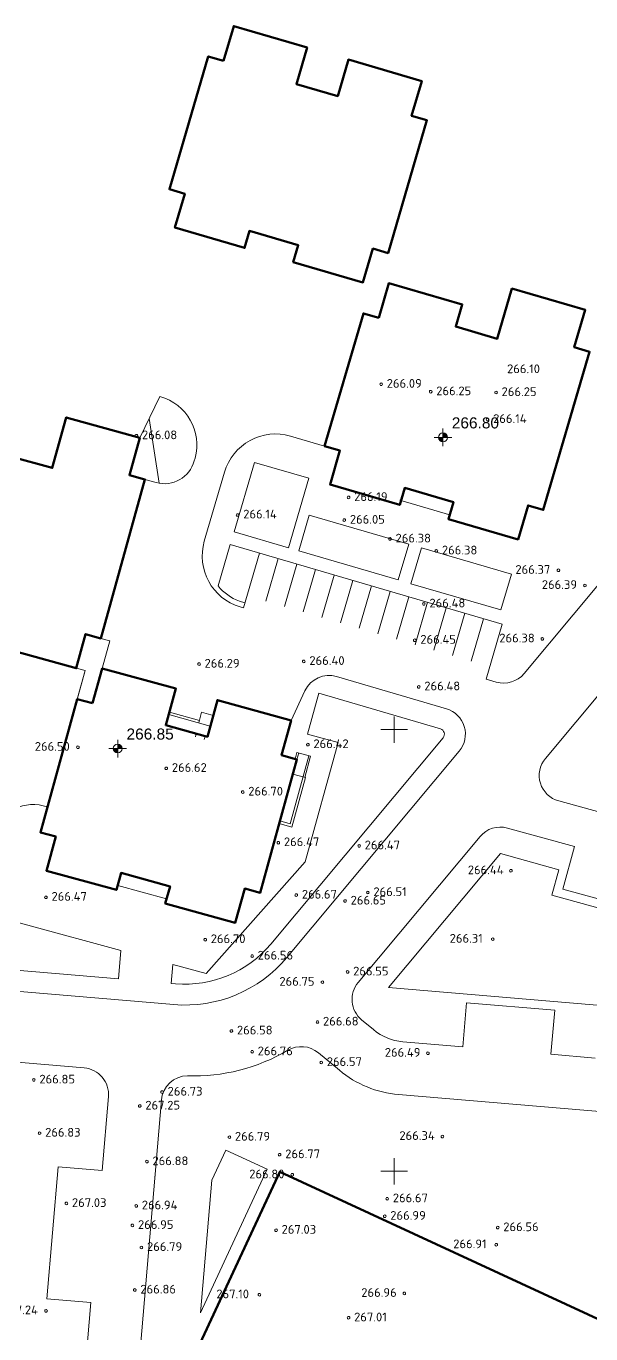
# Model space of a CAD drawing. Header units: millimetres. Extents: x -1422098 to 159246, y 52914 to 701814.
# Drawn here: x -355799 to -291945, y 418739 to 566790 of the extents above; entities that cross this region are included whole.
import ezdxf

# ---------------------------------------------------------------- set-up
doc = ezdxf.new("R2010")
doc.units = ezdxf.units.MM
doc.header["$MEASUREMENT"] = 0
for name, color, linetype in [('! Вiдмiтки', 7, 'Continuous'), ('! ГП.Лінії Газони', 7, 'Continuous'), ('! ГП.Лінії Дороги', 7, 'Continuous'), ('! ГП.Споруди', 7, 'Continuous'), ('! Засічки Координатні', 7, 'Continuous'), ('Маркер - Разрез', 7, 'Continuous')]:
    doc.layers.add(name, color=color, linetype=linetype)
doc.styles.add('СГЕНЕРИР_СТИЛЬ_1', font='ARIALUNI.TTF')
doc.styles.add('СГЕНЕРИР_СТИЛЬ_2', font='ARIALUNI.TTF')

msp = doc.modelspace()

# ---------------------------------------------------------------- hatches: boundary and pattern name
at = {"layer": 'Маркер - Разрез', "linetype": 'Continuous', "lineweight": 13, "true_color": 0x444444}
for points in [[(-308666, 520231), (-309166, 520231), (-309128, 520040), (-309020, 519878), (-308857, 519769), (-308666, 519731)], [(-308666, 520231), (-308166, 520231), (-308204, 520422), (-308312, 520585), (-308475, 520693), (-308666, 520731)], [(-345452, 485005), (-345952, 485005), (-345914, 484814), (-345805, 484651), (-345643, 484543), (-345452, 484505)], [(-345452, 485005), (-344952, 485005), (-344990, 485196), (-345098, 485359), (-345261, 485467), (-345452, 485505)]]:
    msp.add_hatch(color=250, dxfattribs=at).paths.add_polyline_path(points)

# ---------------------------------------------------------------- linework, layer by layer
at = {"layer": '! Вiдмiтки', "color": 250, "linetype": 'Continuous', "lineweight": 13, "true_color": 0x444444, "flags": 128}
for points in [[(-315654, 526404), (-315584, 526384), (-315524, 526334), (-315504, 526254), (-315524, 526184), (-315584, 526124), (-315654, 526104), (-315734, 526124), (-315784, 526184), (-315804, 526254), (-315784, 526334), (-315734, 526384)], [(-310054, 525554), (-309984, 525534), (-309934, 525484), (-309904, 525404), (-309934, 525334), (-309984, 525274), (-310054, 525254), (-310134, 525274), (-310184, 525334), (-310204, 525404), (-310184, 525484), (-310134, 525534)], [(-302664, 525464), (-302584, 525444), (-302534, 525384), (-302514, 525314), (-302534, 525234), (-302584, 525184), (-302664, 525164), (-302734, 525184), (-302794, 525234), (-302814, 525314), (-302794, 525384), (-302734, 525444)], [(-303624, 522404), (-303554, 522384), (-303494, 522324), (-303474, 522254), (-303494, 522174), (-303554, 522124), (-303624, 522104), (-303704, 522124), (-303754, 522174), (-303774, 522254), (-303754, 522324), (-303704, 522384)], [(-343334, 520574), (-343264, 520554), (-343204, 520504), (-343184, 520424), (-343204, 520354), (-343264, 520294), (-343334, 520274), (-343414, 520294), (-343464, 520354), (-343484, 520424), (-343464, 520504), (-343414, 520554)], [(-319334, 513584), (-319264, 513564), (-319204, 513514), (-319184, 513434), (-319204, 513364), (-319264, 513304), (-319334, 513284), (-319414, 513304), (-319464, 513364), (-319484, 513434), (-319464, 513514), (-319414, 513564)], [(-331884, 511584), (-331814, 511564), (-331754, 511514), (-331734, 511434), (-331754, 511364), (-331814, 511314), (-331884, 511294), (-331964, 511314), (-332014, 511364), (-332034, 511434), (-332014, 511514), (-331964, 511564)], [(-319824, 511014), (-319754, 510994), (-319694, 510934), (-319674, 510864), (-319694, 510784), (-319754, 510734), (-319824, 510714), (-319904, 510734), (-319954, 510784), (-319974, 510864), (-319954, 510934), (-319904, 510994)], [(-314654, 508884), (-314584, 508864), (-314524, 508804), (-314504, 508734), (-314524, 508654), (-314584, 508604), (-314654, 508584), (-314734, 508604), (-314784, 508654), (-314804, 508734), (-314784, 508804), (-314734, 508864)], [(-309414, 507524), (-309344, 507504), (-309284, 507454), (-309264, 507374), (-309284, 507304), (-309344, 507244), (-309414, 507224), (-309494, 507244), (-309544, 507304), (-309564, 507374), (-309544, 507454), (-309494, 507504)], [(-295604, 505334), (-295524, 505314), (-295474, 505254), (-295454, 505184), (-295474, 505104), (-295524, 505054), (-295604, 505034), (-295674, 505054), (-295734, 505104), (-295754, 505184), (-295734, 505254), (-295674, 505314)], [(-292614, 503614), (-292544, 503594), (-292484, 503544), (-292464, 503464), (-292484, 503394), (-292544, 503334), (-292614, 503314), (-292694, 503334), (-292744, 503394), (-292764, 503464), (-292744, 503544), (-292694, 503594)], [(-310824, 501524), (-310754, 501504), (-310704, 501444), (-310674, 501374), (-310704, 501294), (-310754, 501244), (-310824, 501224), (-310904, 501244), (-310954, 501294), (-310984, 501374), (-310954, 501444), (-310904, 501504)], [(-297424, 497564), (-297354, 497544), (-297294, 497494), (-297274, 497414), (-297294, 497344), (-297354, 497284), (-297424, 497264), (-297504, 497284), (-297554, 497344), (-297574, 497414), (-297554, 497494), (-297504, 497544)], [(-311854, 497414), (-311774, 497394), (-311724, 497334), (-311704, 497264), (-311724, 497184), (-311774, 497134), (-311854, 497114), (-311924, 497134), (-311984, 497184), (-312004, 497264), (-311984, 497334), (-311924, 497394)], [(-336254, 494714), (-336174, 494694), (-336124, 494634), (-336104, 494564), (-336124, 494484), (-336174, 494434), (-336254, 494414), (-336324, 494434), (-336384, 494484), (-336404, 494564), (-336384, 494634), (-336324, 494694)], [(-324404, 495014), (-324334, 494994), (-324274, 494934), (-324254, 494864), (-324274, 494784), (-324334, 494734), (-324404, 494714), (-324484, 494734), (-324534, 494784), (-324554, 494864), (-324534, 494934), (-324484, 494994)], [(-311404, 492134), (-311324, 492114), (-311274, 492064), (-311254, 491984), (-311274, 491914), (-311324, 491854), (-311404, 491834), (-311474, 491854), (-311534, 491914), (-311554, 491984), (-311534, 492064), (-311474, 492114)], [(-349954, 485294), (-349874, 485274), (-349824, 485224), (-349804, 485144), (-349824, 485074), (-349874, 485014), (-349954, 484994), (-350024, 485014), (-350084, 485074), (-350104, 485144), (-350084, 485224), (-350024, 485274)], [(-323944, 485594), (-323874, 485574), (-323814, 485514), (-323794, 485444), (-323814, 485364), (-323874, 485314), (-323944, 485294), (-324024, 485314), (-324074, 485364), (-324094, 485444), (-324074, 485514), (-324024, 485574)], [(-339954, 482904), (-339884, 482884), (-339824, 482834), (-339804, 482764), (-339824, 482684), (-339884, 482634), (-339954, 482614), (-340034, 482634), (-340084, 482684), (-340104, 482764), (-340084, 482834), (-340034, 482884)], [(-331314, 480224), (-331234, 480204), (-331184, 480154), (-331164, 480074), (-331184, 480004), (-331234, 479944), (-331314, 479924), (-331384, 479944), (-331444, 480004), (-331464, 480074), (-331444, 480154), (-331384, 480204)], [(-327284, 474494), (-327204, 474474), (-327154, 474414), (-327134, 474344), (-327154, 474264), (-327204, 474214), (-327284, 474194), (-327354, 474214), (-327414, 474264), (-327434, 474344), (-327414, 474414), (-327354, 474474)], [(-318144, 474134), (-318074, 474114), (-318014, 474064), (-317994, 473984), (-318014, 473914), (-318074, 473854), (-318144, 473834), (-318224, 473854), (-318274, 473914), (-318294, 473984), (-318274, 474064), (-318224, 474114)], [(-300984, 471314), (-300904, 471294), (-300854, 471244), (-300834, 471164), (-300854, 471094), (-300904, 471034), (-300984, 471014), (-301054, 471034), (-301114, 471094), (-301134, 471164), (-301114, 471244), (-301054, 471294)], [(-353564, 468304), (-353484, 468284), (-353434, 468234), (-353414, 468154), (-353434, 468084), (-353484, 468034), (-353564, 468014), (-353644, 468034), (-353694, 468084), (-353714, 468154), (-353694, 468234), (-353644, 468284)], [(-325254, 468564), (-325174, 468544), (-325124, 468484), (-325104, 468414), (-325124, 468334), (-325174, 468284), (-325254, 468264), (-325324, 468284), (-325384, 468334), (-325404, 468414), (-325384, 468484), (-325324, 468544)], [(-319734, 467894), (-319654, 467874), (-319604, 467824), (-319584, 467744), (-319604, 467674), (-319654, 467614), (-319734, 467594), (-319804, 467614), (-319864, 467674), (-319884, 467744), (-319864, 467824), (-319804, 467874)], [(-317164, 468854), (-317084, 468834), (-317034, 468774), (-317014, 468704), (-317034, 468624), (-317084, 468574), (-317164, 468554), (-317234, 468574), (-317294, 468624), (-317314, 468704), (-317294, 468774), (-317234, 468834)], [(-335554, 463514), (-335474, 463494), (-335424, 463444), (-335404, 463364), (-335424, 463294), (-335474, 463234), (-335554, 463214), (-335624, 463234), (-335684, 463294), (-335704, 463364), (-335684, 463444), (-335624, 463494)], [(-303034, 463574), (-302954, 463554), (-302904, 463494), (-302884, 463424), (-302904, 463344), (-302954, 463294), (-303034, 463274), (-303104, 463294), (-303164, 463344), (-303184, 463424), (-303164, 463494), (-303104, 463554)], [(-330244, 461664), (-330174, 461644), (-330114, 461584), (-330094, 461514), (-330114, 461434), (-330174, 461384), (-330244, 461364), (-330324, 461384), (-330374, 461434), (-330394, 461514), (-330374, 461584), (-330324, 461644)], [(-319454, 459864), (-319384, 459844), (-319324, 459784), (-319304, 459714), (-319324, 459634), (-319384, 459584), (-319454, 459564), (-319534, 459584), (-319584, 459634), (-319604, 459714), (-319584, 459784), (-319534, 459844)], [(-322294, 458704), (-322214, 458684), (-322164, 458634), (-322144, 458554), (-322164, 458484), (-322214, 458424), (-322294, 458404), (-322364, 458424), (-322424, 458484), (-322444, 458554), (-322424, 458634), (-322364, 458684)], [(-332594, 453174), (-332514, 453154), (-332464, 453104), (-332444, 453024), (-332464, 452954), (-332514, 452904), (-332594, 452884), (-332664, 452904), (-332724, 452954), (-332744, 453024), (-332724, 453104), (-332664, 453154)], [(-322864, 454194), (-322784, 454174), (-322734, 454114), (-322704, 454044), (-322734, 453964), (-322784, 453914), (-322864, 453894), (-322934, 453914), (-322984, 453964), (-323014, 454044), (-322984, 454114), (-322934, 454174)], [(-330244, 450824), (-330164, 450804), (-330114, 450744), (-330094, 450674), (-330114, 450604), (-330164, 450544), (-330244, 450524), (-330314, 450544), (-330374, 450604), (-330394, 450674), (-330374, 450744), (-330314, 450804)], [(-310374, 450654), (-310304, 450634), (-310244, 450584), (-310224, 450504), (-310244, 450434), (-310304, 450374), (-310374, 450354), (-310454, 450374), (-310504, 450434), (-310524, 450504), (-310504, 450584), (-310454, 450634)], [(-322434, 449604), (-322354, 449584), (-322304, 449534), (-322284, 449464), (-322304, 449384), (-322354, 449334), (-322434, 449314), (-322504, 449334), (-322564, 449384), (-322584, 449464), (-322564, 449534), (-322504, 449584)], [(-354934, 447634), (-354854, 447614), (-354804, 447554), (-354784, 447484), (-354804, 447404), (-354854, 447354), (-354934, 447334), (-355004, 447354), (-355064, 447404), (-355084, 447484), (-355064, 447554), (-355004, 447614)], [(-340434, 446264), (-340354, 446244), (-340304, 446184), (-340284, 446114), (-340304, 446034), (-340354, 445984), (-340434, 445964), (-340504, 445984), (-340564, 446034), (-340584, 446114), (-340564, 446184), (-340504, 446244)], [(-342954, 444684), (-342884, 444664), (-342824, 444614), (-342804, 444534), (-342824, 444464), (-342884, 444404), (-342954, 444384), (-343034, 444404), (-343084, 444464), (-343104, 444534), (-343084, 444614), (-343034, 444664)], [(-354284, 441604), (-354204, 441584), (-354154, 441534), (-354134, 441464), (-354154, 441384), (-354204, 441334), (-354284, 441314), (-354354, 441334), (-354414, 441384), (-354434, 441464), (-354414, 441534), (-354354, 441584)], [(-308724, 441224), (-308654, 441204), (-308594, 441154), (-308574, 441074), (-308594, 441004), (-308654, 440944), (-308724, 440924), (-308804, 440944), (-308854, 441004), (-308874, 441074), (-308854, 441154), (-308804, 441204)], [(-332824, 441154), (-332744, 441134), (-332694, 441084), (-332664, 441014), (-332694, 440934), (-332744, 440884), (-332824, 440864), (-332894, 440884), (-332944, 440934), (-332974, 441014), (-332944, 441084), (-332894, 441134)], [(-342144, 438384), (-342074, 438364), (-342014, 438314), (-341994, 438234), (-342014, 438164), (-342074, 438104), (-342144, 438084), (-342224, 438104), (-342274, 438164), (-342294, 438234), (-342274, 438314), (-342224, 438364)], [(-327134, 439164), (-327064, 439144), (-327004, 439094), (-326984, 439024), (-327004, 438944), (-327064, 438894), (-327134, 438874), (-327214, 438894), (-327264, 438944), (-327284, 439024), (-327264, 439094), (-327214, 439144)], [(-325704, 436894), (-325634, 436874), (-325574, 436824), (-325554, 436744), (-325574, 436674), (-325634, 436614), (-325704, 436594), (-325784, 436614), (-325834, 436674), (-325854, 436744), (-325834, 436824), (-325784, 436874)], [(-314964, 434184), (-314894, 434164), (-314844, 434114), (-314814, 434034), (-314844, 433964), (-314894, 433904), (-314964, 433884), (-315044, 433904), (-315094, 433964), (-315114, 434034), (-315094, 434114), (-315044, 434164)], [(-351254, 433654), (-351174, 433634), (-351124, 433574), (-351104, 433504), (-351124, 433424), (-351174, 433374), (-351254, 433354), (-351324, 433374), (-351384, 433424), (-351404, 433504), (-351384, 433574), (-351324, 433634)], [(-343354, 433364), (-343284, 433344), (-343224, 433294), (-343204, 433214), (-343224, 433144), (-343284, 433084), (-343354, 433064), (-343434, 433084), (-343484, 433144), (-343504, 433214), (-343484, 433294), (-343434, 433344)], [(-343784, 431164), (-343714, 431144), (-343654, 431084), (-343634, 431014), (-343654, 430934), (-343714, 430884), (-343784, 430864), (-343864, 430884), (-343914, 430934), (-343934, 431014), (-343914, 431084), (-343864, 431144)], [(-315254, 432204), (-315174, 432184), (-315124, 432124), (-315094, 432054), (-315124, 431974), (-315174, 431924), (-315254, 431904), (-315324, 431924), (-315374, 431974), (-315404, 432054), (-315374, 432124), (-315324, 432184)], [(-302474, 430914), (-302394, 430894), (-302344, 430844), (-302324, 430764), (-302344, 430694), (-302394, 430634), (-302474, 430614), (-302544, 430634), (-302604, 430694), (-302624, 430764), (-302604, 430844), (-302544, 430894)], [(-327544, 430624), (-327464, 430604), (-327414, 430544), (-327394, 430474), (-327414, 430394), (-327464, 430344), (-327544, 430324), (-327614, 430344), (-327664, 430394), (-327694, 430474), (-327664, 430544), (-327614, 430604)], [(-342764, 428664), (-342694, 428644), (-342634, 428594), (-342614, 428514), (-342634, 428444), (-342694, 428384), (-342764, 428364), (-342844, 428384), (-342894, 428444), (-342914, 428514), (-342894, 428594), (-342844, 428644)], [(-302634, 428974), (-302564, 428954), (-302504, 428904), (-302484, 428824), (-302504, 428754), (-302564, 428704), (-302634, 428684), (-302714, 428704), (-302764, 428754), (-302784, 428824), (-302764, 428904), (-302714, 428954)], [(-343514, 423854), (-343434, 423834), (-343384, 423774), (-343364, 423704), (-343384, 423624), (-343434, 423574), (-343514, 423554), (-343584, 423574), (-343644, 423624), (-343664, 423704), (-343644, 423774), (-343584, 423834)], [(-313034, 423464), (-312954, 423444), (-312904, 423394), (-312884, 423314), (-312904, 423244), (-312954, 423184), (-313034, 423164), (-313104, 423184), (-313164, 423244), (-313184, 423314), (-313164, 423394), (-313104, 423444)], [(-329424, 423314), (-329354, 423294), (-329294, 423234), (-329274, 423164), (-329294, 423084), (-329354, 423034), (-329424, 423014), (-329504, 423034), (-329554, 423084), (-329574, 423164), (-329554, 423234), (-329504, 423294)], [(-353554, 421484), (-353484, 421464), (-353424, 421414), (-353404, 421334), (-353424, 421264), (-353484, 421204), (-353554, 421184), (-353634, 421204), (-353684, 421264), (-353704, 421334), (-353684, 421414), (-353634, 421464)], [(-319344, 420704), (-319264, 420684), (-319214, 420624), (-319194, 420554), (-319214, 420474), (-319264, 420424), (-319344, 420404), (-319414, 420424), (-319474, 420474), (-319494, 420554), (-319474, 420624), (-319414, 420684)]]:
    msp.add_lwpolyline(points, close=True, dxfattribs=at)
at = {"layer": '! ГП.Лінії Газони', "color": 92, "linetype": 'Continuous', "lineweight": 13, "true_color": 0x00d200}
for p, q in [((-323806, 511421), (-324983, 507390)), ((-312537, 508131), (-323806, 511421)), ((-312537, 508131), (-313725, 504092)), ((-313725, 504092), (-324983, 507390)), ((-311097, 507710), (-312286, 503670)), ((-300922, 504739), (-311097, 507710)), ((-302113, 500690), (-312286, 503670)), ((-300922, 504739), (-302113, 500690))]:
    msp.add_line(p, q, dxfattribs=at)
at = {"layer": '! ГП.Лінії Газони', "color": 92, "linetype": 'Continuous', "lineweight": 13, "true_color": 0x00d200, "flags": 128}
for points in [[(-339211, 460544), (-335462, 459524), (-324236, 472164), (-320509, 485687), (-323974, 486642), (-322698, 491272), (-308952, 487230, -0.5399067), (-308646, 486222), (-328138, 462867, -0.2446984), (-338902, 458375), (-339391, 458416)], [(-345096, 462147), (-345370, 458923), (-434929, 466518, -0.4142136), (-435503, 467198), (-434049, 484344, -0.2107747), (-429260, 485066)]]:
    msp.add_lwpolyline(points, format="xyb", close=True, dxfattribs=at)
for points in [[(-302171, 473113), (-295544, 471286), (-296341, 468394), (-259225, 458164), (-257896, 462984), (-243041, 458889), (-243631, 451931), (-314812, 457967)], [(-334795, 436124), (-336068, 421113), (-328534, 437382), (-333210, 439547)]]:
    msp.add_lwpolyline(points, close=True, dxfattribs=at)
at = {"layer": '! ГП.Лінії Дороги', "color": 250, "linetype": 'Continuous', "lineweight": 20, "true_color": 0x444444}
for p, q in [((-340674, 524854), (-342947, 520190)), ((-341890, 522359), (-340755, 515040)), ((-322044, 519241), (-325919, 520376)), ((-336707, 517868), (-336792, 517560)), ((-329975, 517407), (-332291, 509531)), ((-323835, 515602), (-329975, 517407)), ((-342381, 515470), (-341096, 515116)), ((-333364, 516305), (-335653, 508491)), ((-323835, 515602), (-326135, 507727)), ((-313531, 513109), (-307791, 511433)), ((-326135, 507727), (-332293, 509531)), ((-332714, 508092), (-334092, 503410)), ((-301967, 499085), (-332714, 508092)), ((-329414, 507125), (-331225, 500941)), ((-331692, 501704), (-331056, 501517)), ((-331225, 500941), (-331588, 501048)), ((-301967, 499085), (-303787, 492872)), ((-346337, 497205), (-347339, 497481)), ((-347198, 494081), (-346337, 497205)), ((-349135, 493827), (-350138, 494103)), ((-350023, 490607), (-349135, 493827)), ((-308283, 489504), (-320705, 493157)), ((-324271, 491547), (-325835, 488193)), ((-339679, 488845), (-334974, 487548)), ((-339600, 489132), (-336208, 488197)), ((-335954, 489117), (-336287, 487910)), ((-335954, 489117), (-334642, 488755)), ((-336670, 486325), (-336569, 486692)), ((-336569, 486692), (-335557, 486413)), ((-335658, 486046), (-335557, 486413)), ((-323823, 484197), (-325949, 476485)), ((-325382, 483818), (-325175, 484570)), ((-325187, 483764), (-324980, 484516)), ((-323628, 484144), (-325175, 484570)), ((-324293, 481733), (-323628, 484144)), ((-325740, 476116), (-324198, 481707)), ((-324200, 481708), (-325646, 482106)), ((-325949, 476485), (-327108, 476804)), ((-325741, 476116), (-327187, 476515)), ((-339919, 467991), (-345453, 469516)), ((-341372, 435058), (-340511, 445214))]:
    msp.add_line(p, q, dxfattribs=at)
at = {"layer": '! ГП.Лінії Дороги', "color": 250, "linetype": 'Continuous', "lineweight": 20, "true_color": 0x444444, "flags": 128}
for points in [[(-256633, 548583), (-254076, 538869, -0.4142136), (-256213, 535204), (-259966, 534216, 0.1557079), (-271768, 526711), (-299492, 493491, -0.29878), (-302642, 492535), (-303787, 492872), (-301967, 499085)], [(-273869, 500849), (-272540, 505669, -0.4142136), (-268851, 507764), (-262874, 506117, 0.4142136), (-255495, 510307), (-251892, 523378, 0.5436271), (-255687, 527070), (-257929, 526480, 0.1557079), (-265626, 521585), (-297085, 483890, 0.545426), (-295579, 479076), (-280980, 475052), (-280182, 477943), (-258819, 472055), (-259218, 470609, 0.4142136), (-258170, 468765), (-256403, 468277), (-254941, 473579, 0.4142969), (-255989, 475424), (-256021, 475433)], [(-308283, 489504, -0.5399067), (-306826, 484703), (-326318, 461348, -0.2446984), (-339102, 456013), (-435129, 464156, -0.4142136), (-437865, 467399), (-436815, 479784, -0.4683588), (-429260, 485066), (-362039, 466761), (-359668, 475466, -0.40058), (-353387, 478401), (-349135, 493827), (-350138, 494103)], [(-285471, 466435), (-295111, 469093), (-293782, 473913), (-301374, 476005, 0.2941394), (-304475, 475036), (-318254, 458525, 0.4142136), (-317873, 454300), (-316532, 453180, 0.1539167), (-313194, 451808), (-306415, 451233), (-305992, 456216), (-296028, 455371), (-296451, 450388), (-291469, 449966)], [(-350928, 393385), (-348477, 422282), (-353460, 422704), (-352192, 437650), (-347210, 437228), (-346500, 445600, 0.4142144), (-349236, 448843), (-428947, 455603, 0.4142136), (-435433, 450131), (-446375, 321094)], [(-261086, 441368), (-313701, 445830, -0.1539167), (-320376, 448574), (-322758, 450562, 0.3172621), (-326206, 450842, -0.1433919), (-337558, 447961, 0.3861879), (-340511, 445214), (-348591, 349935)]]:
    msp.add_lwpolyline(points, format="xyb", dxfattribs=at)
at = {"layer": '! ГП.Лінії Дороги', "color": 250, "linetype": 'Continuous', "lineweight": 20, "true_color": 0x444444}
for centre, radius, start, end in [((-342183, 519378), 5680, 344.58965, 74.58965), ((-327606, 514618), 6000, 73.67213, 163.67213), ((-340166, 518490), 3500, 254.58965, 344.58965), ((-329895, 506804), 6000, 163.67213, 253.61247), ((-329911, 506750), 5351, 218.62549, 250.55799), ((-321552, 490279), 3000, 73.61247, 155), ((-337522, 444961), 3000, 90.68902, 175.15285)]:
    msp.add_arc(centre, radius, start, end, dxfattribs=at)
at = {"layer": '! ГП.Споруди', "color": 250, "linetype": 'Continuous', "lineweight": 100, "true_color": 0x444444, "flags": 128}
for points in [[(-333478, 562854), (-335205, 563358), (-339595, 548326), (-337867, 547822), (-338988, 543982), (-331107, 541681), (-330547, 543601), (-325037, 541992), (-325597, 540072), (-317716, 537771), (-316595, 541610), (-314867, 541106), (-310478, 556138), (-312206, 556643), (-311057, 560578), (-319350, 563000), (-320556, 558872), (-325240, 560240), (-324035, 564368), (-332328, 566790)], [(-315926, 533769), (-317654, 534273), (-322044, 519241), (-320316, 518736), (-321437, 514897), (-313556, 512595), (-312995, 514515), (-307485, 512906), (-308046, 510987), (-300165, 508685), (-299044, 512525), (-297316, 512021), (-292086, 529933), (-293814, 530437), (-292580, 534661), (-300874, 537082), (-302533, 531400), (-307218, 532768), (-306483, 535282), (-314777, 537704)], [(-366277, 518945), (-368012, 519423), (-372173, 504326), (-370438, 503848), (-371501, 499992), (-363586, 497810), (-363055, 499738), (-357521, 498213), (-358052, 496285), (-350138, 494103), (-349075, 497959), (-347339, 497481), (-342381, 515470), (-344116, 515949), (-342947, 520190), (-351276, 522486), (-352849, 516779), (-357554, 518076), (-356858, 520602), (-365187, 522898)], [(-348287, 490129), (-350023, 490607), (-354184, 475510), (-352449, 475032), (-353512, 471175), (-345597, 468994), (-345065, 470922), (-339532, 469397), (-340063, 467468), (-332148, 465287), (-331085, 469143), (-329350, 468665), (-325189, 483762), (-326924, 484240), (-325835, 488193), (-334164, 490488), (-335307, 486343), (-340011, 487640), (-338868, 491785), (-347198, 494081)], [(-296442, 398641), (-287198, 418604), (-327125, 437093), (-336369, 417130)]]:
    msp.add_lwpolyline(points, close=True, dxfattribs=at)
at = {"layer": '! Засічки Координатні', "color": 92, "linetype": 'Continuous', "lineweight": 13, "true_color": 0x00d200, "flags": 128}
for points in [[(-314174, 488644), (-314174, 487144)], [(-314174, 485644), (-314174, 488644)], [(-314174, 485644), (-314174, 488644)], [(-314174, 485644), (-314174, 488644)], [(-314174, 485644), (-314174, 488644)], [(-314174, 485644), (-314174, 488644)], [(-314174, 488644), (-314174, 485644)], [(-314174, 488644), (-314174, 485644)], [(-315674, 487144), (-312674, 487144)], [(-315674, 487144), (-312674, 487144)], [(-315674, 487144), (-312674, 487144)], [(-312674, 487144), (-315674, 487144)], [(-315674, 487144), (-314174, 487144)], [(-315674, 487144), (-312674, 487144)], [(-315674, 487144), (-312674, 487144)], [(-312674, 487144), (-315674, 487144)], [(-314174, 487144), (-312674, 487144)], [(-314174, 487144), (-314174, 485644)], [(-314174, 438644), (-314174, 435644)], [(-314174, 438644), (-314174, 435644)], [(-314174, 438644), (-314174, 435644)], [(-314174, 435644), (-314174, 438644)], [(-314174, 438644), (-314174, 437144)], [(-314174, 438644), (-314174, 435644)], [(-314174, 438644), (-314174, 435644)], [(-314174, 435644), (-314174, 438644)], [(-315674, 437144), (-312674, 437144)], [(-315674, 437144), (-312674, 437144)], [(-315674, 437144), (-312674, 437144)], [(-315674, 437144), (-312674, 437144)], [(-315674, 437144), (-312674, 437144)], [(-314174, 437144), (-315674, 437144)], [(-312674, 437144), (-315674, 437144)], [(-312674, 437144), (-315674, 437144)], [(-312674, 437144), (-314174, 437144)], [(-314174, 437144), (-314174, 435644)]]:
    msp.add_lwpolyline(points, dxfattribs=at)
at = {"color": 255, "linetype": 'Continuous', "lineweight": 15}
for p, q in [((-327302, 506507), (-328708, 501708)), ((-325191, 505888), (-326597, 501090)), ((-323080, 505270), (-324485, 500471)), ((-320969, 504651), (-322374, 499853)), ((-318857, 504033), (-320263, 499234)), ((-316746, 503414), (-318152, 498616)), ((-314635, 502796), (-316040, 497997)), ((-312523, 502177), (-313929, 497379)), ((-310412, 501559), (-311818, 496760)), ((-308301, 500940), (-309707, 496142)), ((-306190, 500322), (-307595, 495523)), ((-304078, 499703), (-305484, 494905))]:
    msp.add_line(p, q, dxfattribs=at)
at = {"layer": 'Маркер - Разрез', "color": 250, "linetype": 'Continuous', "lineweight": 13, "true_color": 0x444444}
for p, q in [((-308666, 519231), (-308666, 521231)), ((-309666, 520231), (-307666, 520231)), ((-345452, 484005), (-345452, 486005)), ((-346452, 485005), (-344452, 485005))]:
    msp.add_line(p, q, dxfattribs=at)
for centre in [(-308666, 520231), (-345452, 485005)]:
    msp.add_circle(centre, 500, dxfattribs=at)

# ---------------------------------------------------------------- texts
at = {"layer": '! Вiдмiтки', "color": 250, "linetype": 'Continuous', "lineweight": 13, "true_color": 0x444444, "char_height": 990, "attachment_point": 4, "style": 'СГЕНЕРИР_СТИЛЬ_1'}
for s, insert in [('\\A1;{\\Ftxt.shx;266.10}', (-301417, 527997)), ('\\A1;{\\Ftxt.shx;266.09}', (-315027, 526347)), ('\\A1;{\\Ftxt.shx;266.25}', (-309427, 525497)), ('\\A1;{\\Ftxt.shx;266.25}', (-302037, 525407)), ('\\A1;{\\Ftxt.shx;266.14}', (-302997, 522358)), ('\\A1;{\\Ftxt.shx;266.08}', (-342707, 520517)), ('\\A1;{\\Ftxt.shx;266.19}', (-318707, 513527)), ('\\A1;{\\Ftxt.shx;266.14}', (-331257, 511548)), ('\\A1;{\\Ftxt.shx;266.05}', (-319197, 510957)), ('\\A1;{\\Ftxt.shx;266.38}', (-314027, 508827)), ('\\A1;{\\Ftxt.shx;266.38}', (-308787, 507477)), ('\\A1;{\\Ftxt.shx;266.37}', (-300477, 505277)), ('\\A1;{\\Ftxt.shx;266.39}', (-297487, 503567)), ('\\A1;{\\Ftxt.shx;266.48}', (-310197, 501478)), ('\\A1;{\\Ftxt.shx;266.45}', (-311227, 497368)), ('\\A1;{\\Ftxt.shx;266.38}', (-302297, 497517)), ('\\A1;{\\Ftxt.shx;266.29}', (-335627, 494657)), ('\\A1;{\\Ftxt.shx;266.40}', (-323777, 494968)), ('\\A1;{\\Ftxt.shx;266.48}', (-310777, 492088)), ('\\A1;{\\Ftxt.shx;266.50}', (-354827, 485247)), ('\\A1;{\\Ftxt.shx;266.42}', (-323317, 485548)), ('\\A1;{\\Ftxt.shx;266.62}', (-339327, 482857)), ('\\A1;{\\Ftxt.shx;266.70}', (-330687, 480177)), ('\\A1;{\\Ftxt.shx;266.47}', (-326657, 474448)), ('\\A1;{\\Ftxt.shx;266.47}', (-317517, 474088)), ('\\A1;{\\Ftxt.shx;266.44}', (-305857, 471268)), ('\\A1;{\\Ftxt.shx;266.47}', (-352937, 468268)), ('\\A1;{\\Ftxt.shx;266.67}', (-324627, 468507)), ('\\A1;{\\Ftxt.shx;266.65}', (-319107, 467837)), ('\\A1;{\\Ftxt.shx;266.51}', (-316537, 468797)), ('\\A1;{\\Ftxt.shx;266.70}', (-334927, 463467)), ('\\A1;{\\Ftxt.shx;266.31}', (-307907, 463517)), ('\\A1;{\\Ftxt.shx;266.56}', (-329617, 461607)), ('\\A1;{\\Ftxt.shx;266.75}', (-327167, 458647)), ('\\A1;{\\Ftxt.shx;266.55}', (-318827, 459807)), ('\\A1;{\\Ftxt.shx;266.68}', (-322237, 454137)), ('\\A1;{\\Ftxt.shx;266.58}', (-331967, 453127)), ('\\A1;{\\Ftxt.shx;266.76}', (-329617, 450767)), ('\\A1;{\\Ftxt.shx;266.49}', (-315247, 450608)), ('\\A1;{\\Ftxt.shx;266.57}', (-321807, 449557)), ('\\A1;{\\Ftxt.shx;266.85}', (-354307, 447577)), ('\\A1;{\\Ftxt.shx;266.73}', (-339807, 446207)), ('\\A1;{\\Ftxt.shx;267.25}', (-342327, 444627)), ('\\A1;{\\Ftxt.shx;266.83}', (-353657, 441557)), ('\\A1;{\\Ftxt.shx;266.79}', (-332197, 441107)), ('\\A1;{\\Ftxt.shx;266.34}', (-313597, 441188)), ('\\A1;{\\Ftxt.shx;266.88}', (-341517, 438327)), ('\\A1;{\\Ftxt.shx;266.77}', (-326507, 439117)), ('\\A1;{\\Ftxt.shx;266.80}', (-330577, 436837)), ('\\A1;{\\Ftxt.shx;267.03}', (-350627, 433597)), ('\\A1;{\\Ftxt.shx;266.94}', (-342727, 433328)), ('\\A1;{\\Ftxt.shx;266.67}', (-314337, 434127)), ('\\A1;{\\Ftxt.shx;266.99}', (-314627, 432147)), ('\\A1;{\\Ftxt.shx;266.95}', (-343157, 431107)), ('\\A1;{\\Ftxt.shx;267.03}', (-326917, 430567)), ('\\A1;{\\Ftxt.shx;266.56}', (-301847, 430857)), ('\\A1;{\\Ftxt.shx;266.91}', (-307507, 428927)), ('\\A1;{\\Ftxt.shx;266.79}', (-342137, 428617)), ('\\A1;{\\Ftxt.shx;266.86}', (-342887, 423797)), ('\\A1;{\\Ftxt.shx;267.10}', (-334297, 423257)), ('\\A1;{\\Ftxt.shx;266.96}', (-317907, 423417)), ('\\A1;{\\Ftxt.shx;267.24}', (-358427, 421448)), ('\\A1;{\\Ftxt.shx;267.01}', (-318717, 420647))]:
    msp.add_mtext(s, dxfattribs=dict(at, insert=insert))
at = {"layer": 'Маркер - Разрез', "color": 250, "lineweight": 13, "true_color": 0x444444, "char_height": 1250, "attachment_point": 7, "style": 'СГЕНЕРИР_СТИЛЬ_2'}
for s, insert in [('\\A1;{\\fArial кирилиця|b0|i0|c0|p34;266.80}', (-307666, 521231)), ('\\A1;{\\fArial кирилиця|b0|i0|c0|p34;266.85}', (-344452, 486005))]:
    msp.add_mtext(s, dxfattribs=dict(at, insert=insert))

doc.saveas('drawing.dxf')
